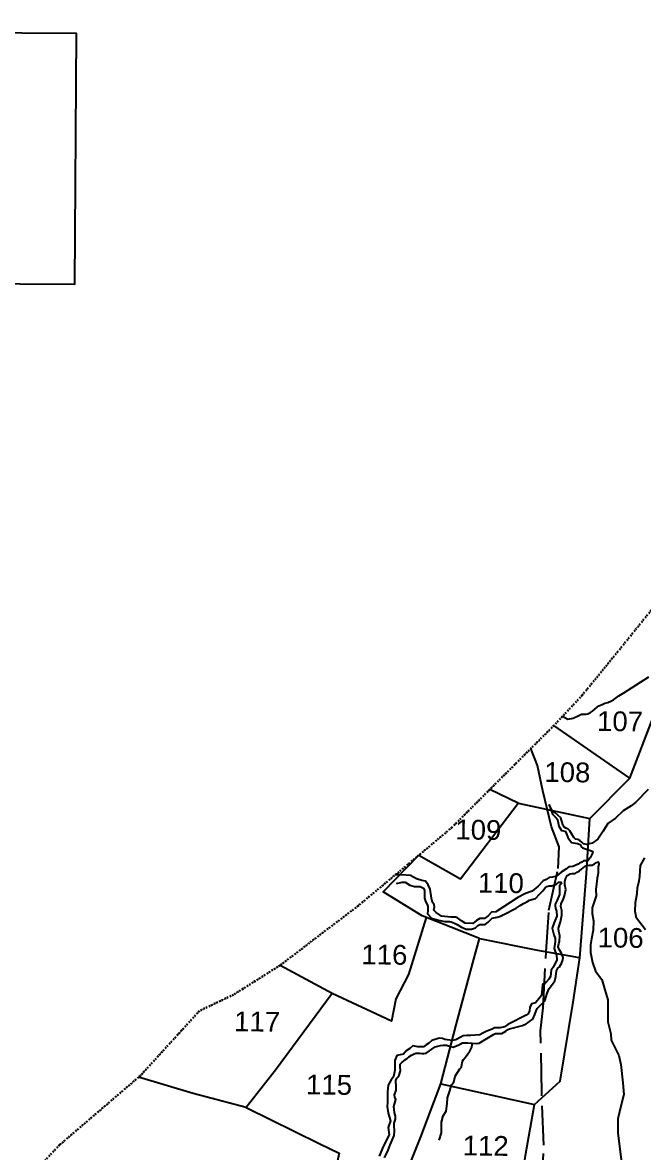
# Model space of a CAD drawing. Header units: inches. Extents: x 304037 to 460575, y 1453943 to 1639883.
# Drawn here: x 341013 to 341790, y 1600364 to 1601777 of the extents above; entities that cross this region are included whole.
import ezdxf

# ---------------------------------------------------------------- set-up
doc = ezdxf.new("R2010")
doc.units = ezdxf.units.IN
doc.header["$MEASUREMENT"] = 0
doc.linetypes.add('ACAD_ISO02W100', pattern=[15, 12, -3])
doc.linetypes.add('BORDER', pattern=[1.75, 0.5, -0.25, 0.5, -0.25, 0, -0.25])
for name, color, linetype in [('CARTTRACK', 30, 'ACAD_ISO02W100'), ('NALA', 4, 'Continuous'), ('SQUAREWELL', 5, 'Continuous'), ('SURVEY_BND', 7, 'Continuous'), ('SURVEY_NO', 7, 'Continuous'), ('VILLAGE_AREA', 1, 'Continuous')]:
    doc.layers.add(name, color=color, linetype=linetype)
doc.layers.add('VILL_BOUNDARY', color=6, linetype='BORDER', lineweight=30)
doc.styles.get("Standard").update_dxf_attribs({"font": 'arial.ttf'})

# ---------------------------------------------------------------- blocks, each defined once
blk = doc.blocks.new('KANUPURUPALLE')
at = {"layer": 'CARTTRACK'}
blk.add_lwpolyline([(-646.04, 865.37), (-639.92, 881.11), (-638.2, 888.8), (-636.13, 904.63), (-633.87, 918.62), (-632.79, 933.01), (-632.34, 947.48), (-633.15, 963.49), (-633.78, 982.25), (-633.13, 989.21), (-632.44, 1006.3), (-631.74, 1018.97), (-629.14, 1031.68), (-628.89, 1038.18), (-631.35, 1044.31), (-634.07, 1055.12), (-635.79, 1062.8), (-637.94, 1067.93)], dxfattribs=at)
at = {"layer": 'NALA'}
for points in [[(-602.28, 1013.38), (-605.05, 1016.89), (-605.48, 1018.87), (-605.48, 1021.63), (-604.96, 1024.4), (-604.87, 1026.13), (-604.44, 1028.2), (-604.27, 1029.58), (-604.18, 1031.31), (-604.09, 1032.86), (-602.8, 1035.28)], [(-602.04, 1056.04), (-605.82, 1051.96), (-607.13, 1050.93), (-609.55, 1049.46), (-611.93, 1047.2), (-614.15, 1045.5), (-615.62, 1043.16), (-617.13, 1040.74), (-618.88, 1039.47), (-620.54, 1039.07), (-621.5, 1039.19), (-622.01, 1039.75), (-622.57, 1040.14), (-623.2, 1040.5), (-623.95, 1040.66), (-624.47, 1041.1), (-624.79, 1041.61), (-625.74, 1043.16), (-626.22, 1043.63), (-626.97, 1043.95), (-627.45, 1044.26), (-627.84, 1044.86), (-628.12, 1045.73), (-628.32, 1046.36), (-628.52, 1047.08), (-630.34, 1048.62), (-631.21, 1049.22), (-632.13, 1050.96), (-631.09, 1048.11), (-629.94, 1047.04), (-629.55, 1046.52), (-629.11, 1044.54), (-628.28, 1043.2), (-627.09, 1043), (-626.77, 1042.52), (-626.26, 1041.13), (-625.14, 1039.55), (-623.32, 1039.27), (-622.49, 1039.03), (-622.13, 1038.24), (-621.81, 1037.97), (-619.35, 1037.21), (-618.68, 1036.9), (-618.8, 1036.22), (-619.39, 1034.99), (-620.11, 1034.04), (-621.42, 1034.04), (-621.93, 1033.69), (-622.69, 1033.33), (-623, 1033.05), (-624.68, 1032.28), (-625.91, 1032.16), (-626.74, 1031.49), (-628.17, 1030.57), (-629.56, 1029.35), (-630.79, 1028.95), (-631.82, 1028.83), (-632.73, 1028.2), (-633.6, 1027.8), (-635.15, 1026.18), (-636.91, 1024.64), (-638.89, 1023.89), (-641.23, 1022.66), (-647.86, 1018.19), (-649.24, 1018.11), (-650.16, 1017), (-651.27, 1016.16), (-652.69, 1016.13), (-653.73, 1015.49), (-654.84, 1014.58), (-657.18, 1014.62), (-658.29, 1015.37), (-659.52, 1016.2), (-660.07, 1016.44), (-661.5, 1016.44), (-664.4, 1016.68), (-666.06, 1017.79), (-666.7, 1018.42), (-666.58, 1019.45), (-666.66, 1020.17), (-667.17, 1020.8), (-667.53, 1022.15), (-667.93, 1024.83), (-668.53, 1026.17), (-669.36, 1027.28), (-670.47, 1027.4), (-672.1, 1027.92), (-673.01, 1028.39), (-673.77, 1028.91), (-676.91, 1029.03), (-677.66, 1029.03), (-678.61, 1029.02)], [(-628.41, 1077.89), (-626.81, 1077.05), (-625.13, 1077.4), (-623.48, 1078.21), (-622.65, 1078.6), (-621.32, 1078.63), (-620.71, 1078.76), (-619.9, 1079.21), (-619.35, 1079.56), (-617.9, 1080.82), (-617.45, 1081.21), (-616.42, 1081.69), (-615.64, 1082.08), (-614.64, 1082.3), (-613.58, 1082.75), (-612.94, 1083.14), (-611.35, 1084.37), (-609.87, 1085.3), (-604.83, 1088.54), (-602.38, 1090.25)], [(-680.68, 943), (-679.67, 945.38), (-679.02, 947.01), (-677.82, 949.82), (-677.82, 951.15), (-677.88, 952.92), (-677.88, 953.57), (-677.55, 954.82), (-677.52, 955.72), (-677.9, 956.8), (-678.04, 958.68), (-677.47, 960.84), (-677.85, 961.46), (-677.88, 962.17), (-677.41, 963.64), (-677.44, 964.64), (-677.55, 966.54), (-677.33, 967.25), (-677.03, 967.63), (-676.54, 968.23), (-676.24, 969.49), (-676.35, 970.87), (-676.33, 971.55), (-675.78, 972.2), (-675.37, 972.5), (-674.7, 972.94), (-674.23, 973.32), (-673.69, 973.81), (-672.93, 974.35), (-672.09, 974.78), (-671.6, 974.97), (-670.43, 974.97), (-669.77, 974.89), (-669.15, 974.89), (-668.44, 975), (-665.71, 976.91), (-664.19, 977.37), (-663.32, 977.51), (-662.37, 977.51), (-661.12, 977.07), (-660.3, 976.88), (-658.59, 977.7), (-658.02, 978.02), (-657.48, 978.3), (-656.61, 978.32), (-655.82, 978.3), (-653.16, 978.16), (-652.39, 978.22), (-650.1, 979.74), (-649.12, 980.34), (-648.09, 980.91), (-647.43, 981.21), (-645.59, 981.32), (-644.31, 982.02), (-643.71, 982.51), (-643.27, 982.76), (-639.3, 983.83), (-638.21, 984.29), (-637.64, 984.7), (-636.74, 985.32), (-636.2, 985.73), (-635.57, 987.14), (-635.25, 988.31), (-634.89, 989.07), (-633.56, 990.46), (-632.61, 991.41), (-632.23, 992.66), (-631.96, 993.75), (-631.39, 995.11), (-630.32, 996.48), (-629.64, 997.51), (-629.35, 998.78), (-629.15, 1000.52), (-628.83, 1001.31), (-628.26, 1001.74), (-627.68, 1002.82), (-627.33, 1003.93), (-627.22, 1004.66), (-627.74, 1005.97), (-628.47, 1007.08), (-628.77, 1007.87), (-628.58, 1008.9), (-628.36, 1009.47), (-628.34, 1011.25), (-628.69, 1012.53), (-628.72, 1013.51), (-628.2, 1015.41), (-627.98, 1016.47), (-627.79, 1017.44), (-627.82, 1018.93), (-628.09, 1020.12), (-628.09, 1021.02), (-627.46, 1022.1), (-627.19, 1023.08), (-626.97, 1023.79), (-626.73, 1025.29), (-627, 1026.7), (-627, 1027.71), (-626.76, 1028.74), (-626.3, 1029.5), (-625.4, 1030.04), (-624.77, 1030.18), (-623.9, 1030.23), (-623.33, 1030.56), (-622.65, 1031.05), (-622, 1031.56), (-620.97, 1032.32), (-620.67, 1032.57), (-619.64, 1032.73), (-618.77, 1032.79), (-618.09, 1033.19), (-617.46, 1033.57), (-617, 1033.79), (-616.73, 1033.52), (-616.73, 1033.08), (-616.92, 1032.22), (-616.97, 1031.05), (-616.97, 1030.37), (-617.22, 1028.85), (-617.57, 1025.43), (-617.46, 1023.47), (-618.63, 1019.79), (-618.6, 1018.13), (-618.11, 1015.93), (-618.17, 1013), (-618.68, 1010.37), (-619.01, 1008.53), (-618.98, 1006.25), (-618.25, 1003.19), (-617.38, 1000.61), (-615.39, 998.06), (-614.41, 994.95), (-613.49, 991.91), (-613.38, 989.3), (-613.4, 985.29), (-612.42, 981.6), (-612.26, 979.73), (-609.92, 975.07), (-609.24, 972.38), (-608.58, 966.79), (-608.2, 963.26), (-608.99, 960.11), (-609.94, 955.8), (-609.89, 951.54), (-609.24, 946.66), (-608.61, 942.64)], [(-678.14, 1026.46), (-676.47, 1026.81), (-675.6, 1026.81), (-674.17, 1025.94), (-672.66, 1025.56), (-670.99, 1025.59), (-669.94, 1025.07), (-669.66, 1024.41), (-669.59, 1022.91), (-669.59, 1022.04), (-669.28, 1021.03), (-668.62, 1019.74), (-668.58, 1018.38), (-668.65, 1017.37), (-667.4, 1016.05), (-665.31, 1015.42), (-663.32, 1015.07), (-661.96, 1015.04), (-661.4, 1014.97), (-660.35, 1014.62), (-659.59, 1014.2), (-658.21, 1013.39), (-656.78, 1012.8), (-655.25, 1012.9), (-653.99, 1013.32), (-653.33, 1013.95), (-652.67, 1014.3), (-651.06, 1014.3), (-650.16, 1015.03), (-649.81, 1015.41), (-649.01, 1016.25), (-647.4, 1016.6), (-646.7, 1016.8), (-645.94, 1017.08), (-645.66, 1017.33), (-641.67, 1019.39), (-640.55, 1020.19), (-639.54, 1020.86), (-638.53, 1021.38), (-637.66, 1021.87), (-635.88, 1022.42), (-634.59, 1023.85), (-633.72, 1024.83), (-632.99, 1025.7), (-632.5, 1026.12), (-631.8, 1026.29), (-630.93, 1026.33), (-629.5, 1026.85), (-628.8, 1027.51), (-628.21, 1027.54), (-628.07, 1027.13), (-628.35, 1026.74), (-628.66, 1026.33), (-628.66, 1025.8), (-628.56, 1024.27), (-628.56, 1023.75), (-629.32, 1021.97), (-629.88, 1020.82), (-629.88, 1020.33), (-629.71, 1019.57), (-629.46, 1018.7), (-629.32, 1017.13), (-630.13, 1015.21), (-630.71, 1013.51), (-630.32, 1012.23), (-630.11, 1011.46), (-629.73, 1010.38), (-629.73, 1009.47), (-630.01, 1007.31), (-629.24, 1005.26), (-629.1, 1003.9), (-630.15, 1001.76), (-630.81, 1000.71), (-630.99, 998.76), (-631.48, 997.95), (-632.38, 996.98), (-633.43, 996.35), (-633.5, 995.16), (-633.6, 992.97), (-634.44, 991.92), (-635.42, 990.7), (-636.67, 990.46), (-637.13, 989.28), (-637.27, 988.23), (-637.65, 987.36), (-638.24, 986.91), (-643.73, 984), (-644.74, 983.3), (-646.13, 982.95), (-647.07, 982.95), (-647.77, 982.95), (-648.54, 982.57), (-650.07, 981.91), (-651.36, 981.32), (-652.2, 980.76), (-655, 980.51), (-656.22, 980.51), (-657.34, 980.44), (-658.18, 979.88), (-659.54, 979.15), (-660.58, 978.94), (-662.85, 979.22), (-663.55, 979.53), (-664.63, 979.6), (-666.79, 978.87), (-667.73, 978), (-668.54, 977.55), (-669.35, 976.87), (-671.06, 976.84), (-672.56, 977.19), (-673.5, 976.35), (-674.55, 975.58), (-675.38, 974.57), (-677.37, 974.19), (-677.97, 972.59), (-677.93, 969.66)], [(-664.11, 948.57), (-663.53, 950.83), (-663.48, 954.09), (-663, 956.06), (-662.11, 957.49), (-661.87, 959.8), (-661.82, 961.56), (-661.56, 962.46), (-661.16, 963.65), (-660.61, 965.47), (-659.9, 966.25), (-659.61, 968.15), (-658.15, 970.39), (-657.67, 970.93), (-657.61, 971.61), (-657.53, 972.19), (-657.4, 972.73), (-657.11, 973.27), (-656.59, 973.87), (-656.28, 974.29), (-655.78, 974.99), (-655.24, 975.82), (-654.93, 976.38), (-654.62, 977.04), (-654.48, 977.75), (-654.43, 978.23)], [(-677.93, 969.66), (-678.29, 967.64), (-679, 966.78), (-679.94, 965.14), (-680.02, 963.1), (-680.02, 961.77), (-680.02, 960.83), (-680.02, 959.81), (-680.09, 958.63), (-680.09, 958.63), (-679.78, 956.6), (-679.78, 956.6), (-679.07, 954.25), (-679.7, 952.29), (-679.39, 950.02), (-681.11, 946.65), (-682.35, 943.53)]]:
    blk.add_lwpolyline(points, dxfattribs=at)
at = {"layer": 'SURVEY_BND'}
for points in [[(-609.78, 869.19), (-631.38, 873.16), (-648.99, 877.23), (-643.34, 899.23), (-636.91, 923.74), (-640.6, 924.74), (-637.74, 944.94), (-635.34, 959.89), (-627.61, 967.07), (-623.98, 991.12), (-622.13, 1004.63), (-620.5, 1030.26), (-619.68, 1046.99), (-607.68, 1059.36), (-600.54, 1078.7), (-588.58, 1091.02), (-590.41, 1111.7), (-590.9, 1124.45)], [(-607.68, 1059.36), (-630.96, 1075.08)], [(-671.5, 1035.1), (-658.71, 1028.12), (-641.52, 1051.37), (-650.22, 1055.35)], [(-641.52, 1051.37), (-619.68, 1046.99)], [(-652.73, 1010.01), (-670.27, 1016.71), (-682.22, 1023.81), (-671.5, 1035.1)], [(-669.02, 1016.23), (-674.13, 998.83), (-677.91, 991.37), (-679.14, 984.6), (-697.25, 992.75), (-713.26, 1001.07)], [(-663.89, 965.74), (-659.48, 983.7), (-654.69, 1002.66), (-652.73, 1010.01), (-635.02, 1006.76), (-623.43, 1004.87), (-622.13, 1004.63)], [(-697.25, 992.75), (-714.23, 969.23), (-722.94, 957.77), (-739.14, 961.82), (-755.8, 966.5)], [(-676.71, 931.51), (-669.78, 949.55), (-663.89, 965.74), (-635.34, 959.89)], [(-722.94, 957.77), (-700.67, 947.1), (-694.51, 944.25), (-696.04, 936.84), (-681.33, 931.99), (-676.71, 931.51)]]:
    blk.add_lwpolyline(points, dxfattribs=at)
at = {"layer": 'VILL_BOUNDARY'}
blk.add_lwpolyline([(-590.9, 1124.45), (-611.85, 1097.79), (-622.52, 1084.36), (-630.96, 1075.08), (-650.22, 1055.35), (-661.53, 1043.71), (-671.5, 1035.1), (-689.78, 1019.45), (-713.26, 1001.07), (-727.27, 991.96), (-737.58, 986.9), (-755.2, 967.03), (-779.52, 945.61), (-788.3, 935.99)], dxfattribs=at)
blk.add_lwpolyline([(-590.9, 1124.45), (-611.85, 1097.79), (-622.52, 1084.36), (-630.96, 1075.08), (-650.22, 1055.35), (-661.53, 1043.71), (-671.5, 1035.1), (-689.78, 1019.45), (-713.26, 1001.07), (-727.27, 991.96), (-737.58, 986.9), (-755.2, 967.03), (-779.52, 945.61), (-788.3, 935.99)], dxfattribs=at)
at = {"layer": 'SURVEY_NO'}
for s, p in [('107', (-617.88, 1073.61)), ('108', (-633.69, 1057.92)), ('109', (-660.51, 1040.07)), ('110', (-653.45, 1024)), ('106', (-616.82, 1007.86)), ('116', (-688.56, 1001.76)), ('117', (-726.97, 980.89)), ('115', (-704.85, 962.02)), ('112', (-656.98, 944.12))]:
    blk.add_text(s, height=6, dxfattribs=at).set_placement(p)

msp = doc.modelspace()

# ---------------------------------------------------------------- linework, layer by layer
at = {"layer": 'SQUAREWELL'}
msp.add_lwpolyline([(338823.7, 1601463.6), (341078.9, 1601449.9), (341080.8, 1601763.3), (338825.7, 1601777.1)], close=True, dxfattribs=at)

# ---------------------------------------------------------------- block references
at = {"layer": 'VILLAGE_AREA', "xscale": 4.11690545397391, "yscale": 4.116905454022344, "zscale": 4.116905453970031, "rotation": 359.2242586303323}
msp.add_blockref('KANUPURUPALLE', (344216, 1596437.2), dxfattribs=at)

doc.saveas('drawing.dxf')
